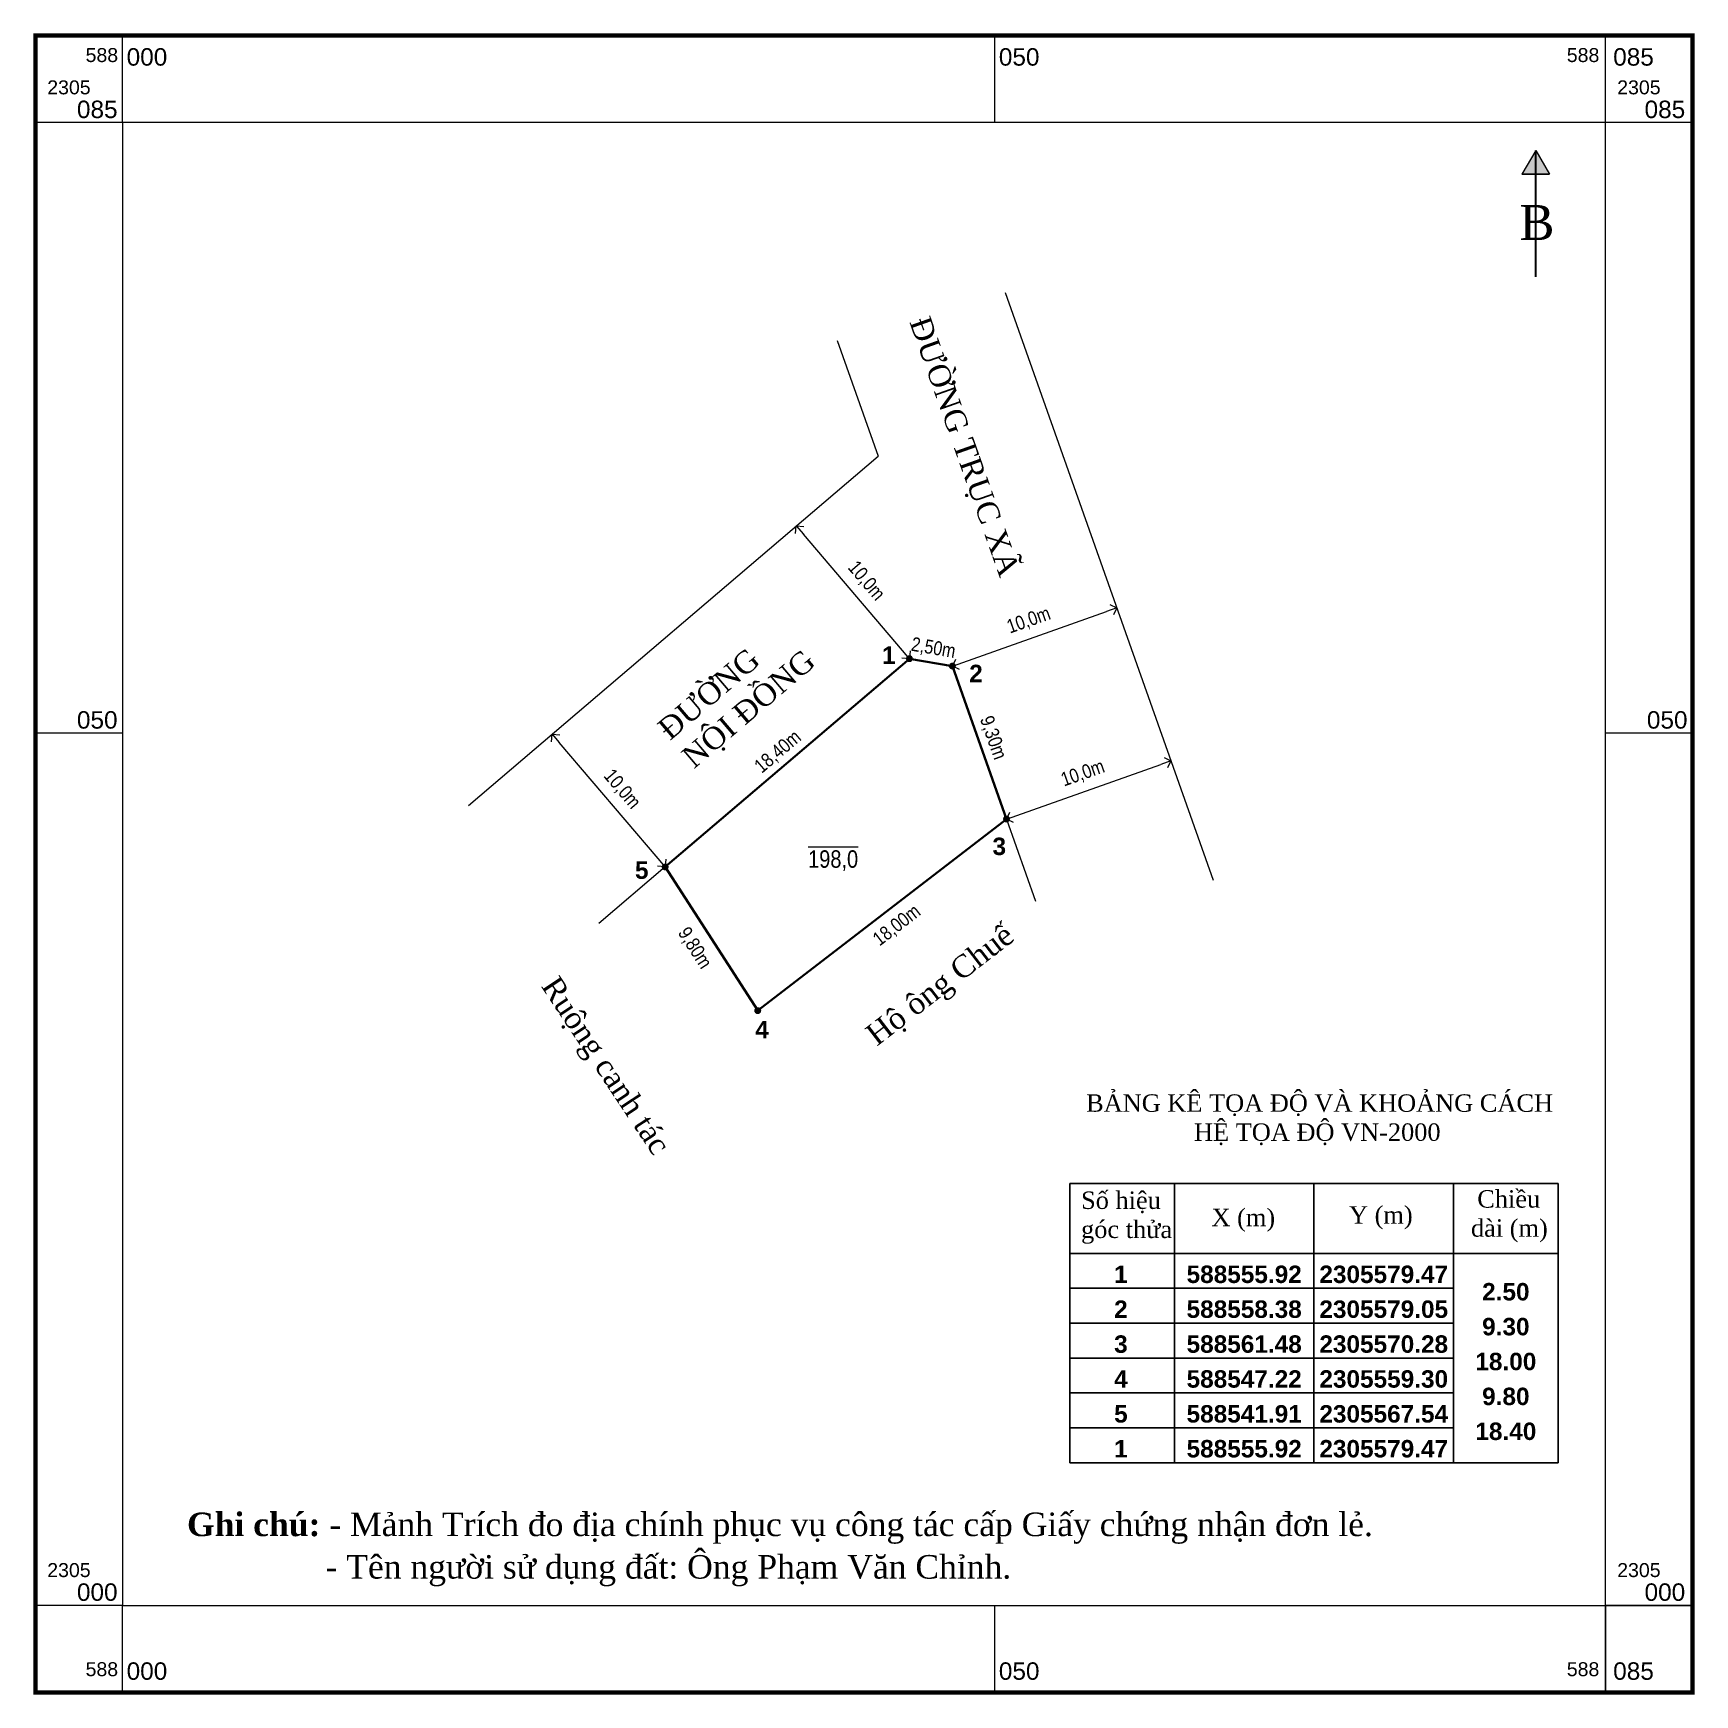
# Model space of a CAD drawing. Header units: metres. Extents: x 588506 to 588706, y 2305520 to 2305845.
# Drawn here: x 588505.7 to 588600.9, y 2305520.1 to 2305615.3 of the extents above.
import ezdxf
from ezdxf.enums import TextEntityAlignment as Align

# ---------------------------------------------------------------- set-up
doc = ezdxf.new("R2010")
doc.units = ezdxf.units.M
doc.header["$LTSCALE"] = 0.2
doc.header["$PDMODE"] = 3
doc.header["$PDSIZE"] = -3
doc.linetypes.add('HIDDEN', pattern=[9.525, 6.35, -3.175])
doc.layers.add('0 @ 0.5', color=7, linetype='Continuous')
doc.layers.add('Heaven2407', color=2, linetype='Continuous')
for name, color, linetype, lineweight in [('Thêm và ngõ', 8, 'Continuous', 13), ('Đậm', 7, 'Continuous', 35), ('Đỏ', 1, 'HIDDEN', 13)]:
    doc.layers.add(name, color=color, linetype=linetype, lineweight=lineweight)
doc.styles.add('Annotative', font='times.ttf', dxfattribs={"height": 2.5})
doc.styles.add('ARIALB', font='arialbd.ttf')
doc.styles.add('DIM', font='ARIALN.TTF', dxfattribs={"height": 1.6})
doc.styles.add('Land House', font='ARIALN.TTF', dxfattribs={"height": 2})
doc.styles.add('Point', font='arialbd.ttf', dxfattribs={"height": 2.5})
doc.styles.add('style1', font='times.ttf', dxfattribs={"height": 0.8})
doc.styles.add('Vntimecc', font='times.ttf')
doc.dimstyles.new('Kích thước cạnh', dxfattribs={"dimtxt": 1.6, "dimasz": 2.5, "dimexe": 1.25, "dimexo": 0.625, "dimtad": 1, "dimzin": 4, "dimtxsty": 'DIM', "dimcen": 2.5, "dimse1": 1, "dimse2": 1, "dimsd1": 1, "dimsd2": 1, "dimadec": 0, "dimazin": 0, "dimtfac": 1, "dimtmove": 0, "dimatfit": 3, "dimfxl": 1, "dimarcsym": 0})
doc.dimstyles.new('Kích thước ngõ', dxfattribs={"dimtxt": 1.6, "dimasz": 1.25, "dimexe": 1.25, "dimexo": 1, "dimgap": 1, "dimtad": 1, "dimtoh": 1, "dimdec": 1, "dimzin": 4, "dimtxsty": 'DIM', "dimblk": 'OPEN90', "dimcen": 0, "dimse1": 1, "dimse2": 1, "dimclrd": 3, "dimclre": 3, "dimclrt": 2, "dimadec": 0, "dimazin": 0, "dimtfac": 1, "dimtdec": 1, "dimtmove": 2, "dimatfit": 3, "dimldrblk": 'OPEN90', "dimfxl": 1, "dimlwd": 13, "dimlwe": 13, "dimarcsym": 1})

# ---------------------------------------------------------------- blocks, each defined once
blk = doc.blocks.new('Moc')
at = {"layer": 'Đỏ', "lineweight": 13}
h = blk.add_hatch(color=6, dxfattribs=at)
edge = h.paths.add_edge_path()
edge.add_arc((0, 0), 0.25, 0, 360)
blk = doc.blocks.new('_Open90')
at = {"color": 0, "linetype": 'ByBlock', "lineweight": -2}
for p, q in [((0, 0), (-1, 0)), ((-0.5, 0.5), (0, 0)), ((0, 0), (-0.5, -0.5))]:
    blk.add_line(p, q, dxfattribs=at)
blk = doc.blocks.new('*D11')
at = {"color": 3, "linetype": 'Continuous', "lineweight": 13, "transparency": 16777216}
blk.add_line((588558.969, 2305579.258), (588567.219, 2305582.175), dxfattribs=at)
at = {"layer": 'Defpoints', "color": 0, "transparency": 16777216}
for p in [(588567.808, 2305582.383), (588567.808, 2305582.383), (588558.38, 2305579.05)]:
    blk.add_point(p, dxfattribs=at)
at = {"color": 3, "lineweight": 13, "transparency": 16777216, "xscale": 0.625, "yscale": 0.625, "zscale": 0.625}
for p, rotation in [((588567.808, 2305582.383), 19.46987508337806), ((588558.38, 2305579.05), 199.469875083378)]:
    blk.add_blockref('_Open90', p, dxfattribs=dict(at, rotation=rotation))
at = {"color": 2, "transparency": 16777216, "insert": (588562.767, 2305581.641), "char_height": 0.8, "attachment_point": 5, "rotation": 19.46988, "style": 'DIM'}
blk.add_mtext('10,0m', dxfattribs=at)
blk = doc.blocks.new('*D12')
at = {"color": 3, "linetype": 'Continuous', "lineweight": 13, "transparency": 16777216}
blk.add_line((588562.069, 2305570.49), (588570.319, 2305573.407), dxfattribs=at)
at = {"layer": 'Defpoints', "color": 0, "transparency": 16777216}
for p in [(588570.908, 2305573.615), (588570.908, 2305573.615), (588561.48, 2305570.282)]:
    blk.add_point(p, dxfattribs=at)
at = {"color": 3, "lineweight": 13, "transparency": 16777216, "xscale": 0.625, "yscale": 0.625, "zscale": 0.625}
for p, rotation in [((588570.908, 2305573.615), 19.46987508360038), ((588561.48, 2305570.282), 199.4698750836004)]:
    blk.add_blockref('_Open90', p, dxfattribs=dict(at, rotation=rotation))
at = {"color": 2, "transparency": 16777216, "insert": (588565.867, 2305572.873), "char_height": 0.8, "attachment_point": 5, "rotation": 19.46988, "style": 'DIM'}
blk.add_mtext('10,0m', dxfattribs=at)
blk = doc.blocks.new('*D13')
at = {"color": 3, "linetype": 'Continuous', "lineweight": 13, "transparency": 16777216}
blk.add_line((588541.509, 2305568.012), (588535.832, 2305574.671), dxfattribs=at)
at = {"layer": 'Defpoints', "color": 0, "transparency": 16777216}
for p in [(588535.427, 2305575.147), (588535.427, 2305575.147), (588541.914, 2305567.537)]:
    blk.add_point(p, dxfattribs=at)
at = {"color": 3, "lineweight": 13, "transparency": 16777216, "xscale": 0.625, "yscale": 0.625, "zscale": 0.625}
for p, rotation in [((588535.427, 2305575.147), 130.4502066966891), ((588541.914, 2305567.537), 310.4502066966891)]:
    blk.add_blockref('_Open90', p, dxfattribs=dict(at, rotation=rotation))
at = {"color": 2, "transparency": 16777216, "insert": (588539.417, 2305571.978), "char_height": 0.8, "attachment_point": 5, "rotation": 310.45021, "style": 'DIM'}
blk.add_mtext('10,0m', dxfattribs=at)
blk = doc.blocks.new('*D14')
at = {"color": 3, "linetype": 'Continuous', "lineweight": 13, "transparency": 16777216}
blk.add_line((588555.511, 2305579.95), (588549.834, 2305586.609), dxfattribs=at)
at = {"layer": 'Defpoints', "color": 0, "transparency": 16777216}
for p in [(588549.428, 2305587.084), (588549.428, 2305587.084), (588555.916, 2305579.475)]:
    blk.add_point(p, dxfattribs=at)
at = {"color": 3, "lineweight": 13, "transparency": 16777216, "xscale": 0.625, "yscale": 0.625, "zscale": 0.625}
for p, rotation in [((588549.428, 2305587.084), 130.4502066932271), ((588555.916, 2305579.475), 310.4502066932271)]:
    blk.add_blockref('_Open90', p, dxfattribs=dict(at, rotation=rotation))
at = {"color": 2, "transparency": 16777216, "insert": (588553.419, 2305583.916), "char_height": 0.8, "attachment_point": 5, "rotation": 310.45021, "style": 'DIM'}
blk.add_mtext('10,0m', dxfattribs=at)
blk = doc.blocks.new('*D15')
at = {"layer": 'Defpoints', "color": 0, "transparency": 16777216}
for p in [(588555.916, 2305579.475), (588555.916, 2305579.475), (588541.914, 2305567.537)]:
    blk.add_point(p, dxfattribs=at)
at = {"color": 0, "transparency": 16777216, "insert": (588548.401, 2305574.109), "char_height": 0.8, "attachment_point": 5, "rotation": 40.45021, "style": 'DIM'}
blk.add_mtext('18,40m', dxfattribs=at)
blk = doc.blocks.new('*D16')
at = {"layer": 'Defpoints', "color": 0, "transparency": 16777216}
for p in [(588555.916, 2305579.475), (588558.38, 2305579.05), (588558.38, 2305579.05)]:
    blk.add_point(p, dxfattribs=at)
at = {"color": 0, "transparency": 16777216, "insert": (588557.283, 2305580.044), "char_height": 0.8, "attachment_point": 5, "rotation": 350.22301, "style": 'DIM'}
blk.add_mtext('2,50m', dxfattribs=at)
blk = doc.blocks.new('*D17')
at = {"layer": 'Defpoints', "color": 0, "transparency": 16777216}
for p in [(588558.38, 2305579.05), (588561.48, 2305570.282), (588561.48, 2305570.282)]:
    blk.add_point(p, dxfattribs=at)
at = {"color": 0, "transparency": 16777216, "insert": (588560.678, 2305574.93), "char_height": 0.8, "attachment_point": 5, "rotation": 289.46988, "style": 'DIM'}
blk.add_mtext('9,30m', dxfattribs=at)
blk = doc.blocks.new('*D18')
at = {"layer": 'Defpoints', "color": 0, "transparency": 16777216}
for p in [(588561.48, 2305570.282), (588547.22, 2305559.297), (588548.332, 2305557.854)]:
    blk.add_point(p, dxfattribs=at)
at = {"color": 0, "transparency": 16777216, "insert": (588555.215, 2305564.158), "char_height": 0.8, "attachment_point": 5, "rotation": 37.60769, "style": 'DIM'}
blk.add_mtext('18,00m', dxfattribs=at)
blk = doc.blocks.new('*D19')
at = {"layer": 'Defpoints', "color": 0, "transparency": 16777216}
for p in [(588541.914, 2305567.537), (588540.299, 2305566.496), (588547.22, 2305559.297)]:
    blk.add_point(p, dxfattribs=at)
at = {"color": 0, "transparency": 16777216, "insert": (588543.578, 2305562.868), "char_height": 0.8, "attachment_point": 5, "rotation": 302.77813, "style": 'DIM'}
blk.add_mtext('9,80m', dxfattribs=at)

msp = doc.modelspace()

# ---------------------------------------------------------------- hatches: boundary and pattern name
at = {"linetype": 'Continuous'}
h = msp.add_hatch(color=256, dxfattribs=at)
h.paths.add_polyline_path([(588591.817, 2305608.609), (588591.031, 2305607.254), (588591.817, 2305607.254)])
h.paths.add_polyline_path([(588591.817, 2305607.254), (588592.603, 2305607.254), (588591.817, 2305608.609)])

# ---------------------------------------------------------------- linework, layer by layer
at = {"color": 7, "lineweight": 13}
for p, q in [((588510.811, 2305610.204), (588510.811, 2305615.204)), ((588560.811, 2305610.204), (588560.811, 2305615.204)), ((588595.811, 2305610.204), (588595.811, 2305615.204)), ((588510.811, 2305610.204), (588505.811, 2305610.204)), ((588600.811, 2305610.204), (588595.811, 2305610.204)), ((588510.811, 2305575.204), (588505.811, 2305575.204)), ((588600.811, 2305575.204), (588595.811, 2305575.204)), ((588510.811, 2305525.204), (588505.811, 2305525.204)), ((588510.811, 2305520.204), (588510.811, 2305525.204)), ((588560.811, 2305520.204), (588560.811, 2305525.204)), ((588595.811, 2305520.204), (588595.811, 2305525.204)), ((588600.811, 2305525.204), (588595.811, 2305525.204))]:
    msp.add_line(p, q, dxfattribs=at)
at = {"color": 7, "linetype": 'ByBlock', "lineweight": 13}
for q in [(588591.031, 2305607.254), (588592.603, 2305607.254)]:
    msp.add_line((588591.817, 2305608.609), q, dxfattribs=at)
at = {"color": 7, "linetype": 'ByBlock', "lineweight": 30}
msp.add_line((588591.817, 2305601.363), (588591.817, 2305608.609), dxfattribs=at)
at = {"linetype": 'Continuous'}
msp.add_line((588591.031, 2305607.254), (588592.603, 2305607.254), dxfattribs=at)
for p, q in [((588565.105, 2305549.384), (588593.105, 2305549.384)), ((588565.105, 2305549.384), (588565.105, 2305533.384)), ((588571.105, 2305549.384), (588571.105, 2305533.384)), ((588579.105, 2305549.384), (588579.105, 2305533.384)), ((588587.105, 2305549.384), (588587.105, 2305533.384)), ((588593.105, 2305533.384), (588593.105, 2305549.384)), ((588565.105, 2305545.384), (588593.105, 2305545.384)), ((588565.105, 2305543.384), (588587.105, 2305543.384)), ((588565.105, 2305541.384), (588587.105, 2305541.384)), ((588565.105, 2305539.384), (588587.105, 2305539.384)), ((588565.105, 2305537.384), (588587.105, 2305537.384)), ((588565.105, 2305535.384), (588587.105, 2305535.384)), ((588565.105, 2305533.384), (588593.105, 2305533.384))]:
    msp.add_line(p, q)
at = {"linetype": 'Continuous', "lineweight": 13}
for q in [(588595.811, 2305520.204), (588595.811, 2305520.204), (588600.811, 2305525.204)]:
    msp.add_line((588595.811, 2305525.204), q, dxfattribs=at)
at = {"color": 7, "lineweight": 13, "const_width": 0.25}
msp.add_lwpolyline([(588505.811, 2305520.204), (588600.811, 2305520.204), (588600.811, 2305615.204), (588505.811, 2305615.204)], close=True, dxfattribs=at)
at = {"color": 7, "lineweight": 13}
msp.add_lwpolyline([(588510.811, 2305525.204), (588595.811, 2305525.204), (588595.811, 2305610.204), (588510.811, 2305610.204)], close=True, dxfattribs=at)
at = {"layer": 'Thêm và ngõ', "color": 8}
for p, q in [((588561.412, 2305600.475), (588573.323, 2305566.782)), ((588551.78, 2305597.718), (588554.124, 2305591.088)), ((588530.635, 2305571.062), (588554.124, 2305591.088))]:
    msp.add_line(p, q, dxfattribs=at)
at = {"layer": 'Thêm và ngõ'}
for p, q in [((588561.48, 2305570.282), (588563.146, 2305565.568)), ((588541.914, 2305567.537), (588538.11, 2305564.293))]:
    msp.add_line(p, q, dxfattribs=at)
at = {"layer": 'Đậm'}
msp.add_lwpolyline([(588541.914, 2305567.537), (588555.916, 2305579.475), (588558.38, 2305579.05), (588561.48, 2305570.282), (588547.22, 2305559.297), (588541.914, 2305567.537)], dxfattribs=at)

# ---------------------------------------------------------------- block references
at = {"color": 7, "linetype": 'Continuous', "lineweight": 0, "xscale": 0.8000000000000114, "yscale": 0.8000000000000114, "zscale": 0.8000000000000114}
for p in [(588555.916, 2305579.475), (588558.38, 2305579.05), (588561.48, 2305570.282), (588541.914, 2305567.537), (588547.22, 2305559.297)]:
    msp.add_blockref('Moc', p, dxfattribs=at)

# ---------------------------------------------------------------- texts
at = {"color": 7, "lineweight": 13, "style": 'Vntimecc'}
msp.add_text('B', height=2, dxfattribs=at).set_placement((588590.882, 2305603.48))
at = {"style": 'ARIALB'}
for s, p in [('1', (588568.039, 2305543.384)), ('588555.92', (588575.105, 2305543.384)), ('2305579.47', (588583.105, 2305543.384)), ('2.50', (588590.105, 2305542.384)), ('2', (588568.039, 2305541.384)), ('588558.38', (588575.105, 2305541.384)), ('2305579.05', (588583.105, 2305541.384)), ('9.30', (588590.105, 2305540.384)), ('3', (588568.039, 2305539.384)), ('588561.48', (588575.105, 2305539.384)), ('2305570.28', (588583.105, 2305539.384)), ('18.00', (588590.105, 2305538.384)), ('4', (588568.039, 2305537.384)), ('588547.22', (588575.105, 2305537.384)), ('2305559.30', (588583.105, 2305537.384)), ('9.80', (588590.105, 2305536.384)), ('5', (588568.039, 2305535.384)), ('588541.91', (588575.105, 2305535.384)), ('2305567.54', (588583.105, 2305535.384)), ('18.40', (588590.105, 2305534.384)), ('1', (588568.039, 2305533.384)), ('588555.92', (588575.105, 2305533.384)), ('2305579.47', (588583.105, 2305533.384))]:
    msp.add_text(s, height=1, dxfattribs=at).set_placement(p, align=Align.BOTTOM_CENTER)
at = {"color": 7, "linetype": 'Continuous', "lineweight": 13, "style": 'style1'}
for s, insert, char_height, attachment_point in [('\\A1;{\\f.VnArial|b0|i0|c0|p34;588}', (588509.62, 2305614.072), 0.8, 5), ('\\A1;{\\f.VnArial|b0|i0|c0|p34;000}', (588512.206, 2305613.964), 1, 5), ('\\A1;{\\f.VnArial|b0|i0|c0|p34;050}', (588562.206, 2305613.964), 1, 5), ('\\A1;{\\f.VnArial|b0|i0|c0|p34;588}', (588594.532, 2305614.072), 0.8, 5), ('\\A1;{\\f.VnArial|b0|i0|c0|p34;085}', (588597.425, 2305613.964), 1, 5), ('\\A1;{\\f.VnArial|b0|i0|c0|p34;2305}', (588507.733, 2305612.221), 0.8, 5), ('\\A1;{\\f.VnArial|b0|i0|c0|p34;2305}', (588597.733, 2305612.221), 0.8, 5), ('\\A1;{\\f.VnArial|b0|i0|c0|p34;085}', (588509.356, 2305610.958), 1, 5), ('\\A1;{\\f.VnArial|b0|i0|c0|p34;085}', (588599.223, 2305610.958), 1, 5), ('\\A1;{\\f.VnArial|b0|i0|c0|p34;050}', (588509.356, 2305575.958), 1, 5), ('\\A1;{\\f.VnArial|b0|i0|c0|p34;050}', (588599.356, 2305575.958), 1, 5), ('\\A1;{\\fTimes New Roman|b1|i0|c0|p18;Ghi chú:} - Mảnh Trích đo địa chính phục vụ công tác cấp Giấy chứng nhận đơn lẻ.', (588514.501, 2305530.525), 1.35, 1), ('\\A1;- Tên người sử dụng đất: Ông Phạm Văn Chỉnh.', (588522.442, 2305528.088), 1.35, 1), ('\\A1;{\\f.VnArial|b0|i0|c0|p34;2305}', (588507.733, 2305527.221), 0.8, 5), ('\\A1;{\\f.VnArial|b0|i0|c0|p34;2305}', (588597.733, 2305527.221), 0.8, 5), ('\\A1;{\\f.VnArial|b0|i0|c0|p34;000}', (588509.356, 2305525.958), 1, 5), ('\\A1;{\\f.VnArial|b0|i0|c0|p34;000}', (588599.223, 2305525.958), 1, 5), ('\\A1;{\\f.VnArial|b0|i0|c0|p34;588}', (588509.62, 2305521.54), 0.8, 5), ('\\A1;{\\f.VnArial|b0|i0|c0|p34;000}', (588512.206, 2305521.431), 1, 5), ('\\A1;{\\f.VnArial|b0|i0|c0|p34;050}', (588562.206, 2305521.431), 1, 5), ('\\A1;{\\f.VnArial|b0|i0|c0|p34;588}', (588594.532, 2305521.54), 0.8, 5), ('\\A1;{\\f.VnArial|b0|i0|c0|p34;085}', (588597.425, 2305521.431), 1, 5)]:
    msp.add_mtext(s, dxfattribs=dict(at, insert=insert, char_height=char_height, attachment_point=attachment_point))
at = {"layer": '0 @ 0.5', "style": 'Annotative'}
for s, rotation, p in [('ĐƯỜNG TRỤC XÃ', 289.46988, (588555.902, 2305598.79)), ('ĐƯỜNG', 40.45021, (588542.183, 2305574.745)), ('NỘI ĐỒNG', 40.45021, (588543.56, 2305573.13))]:
    msp.add_text(s, height=1.25, rotation=rotation, dxfattribs=at).set_placement(p)
at = {"layer": '0 @ 0.5', "lineweight": 5, "insert": (588550.107, 2305568.489), "char_height": 1, "attachment_point": 1, "style": 'Land House'}
msp.add_mtext_dynamic_manual_height_columns('{\\O198,0}', width=5.00453, gutter_width=5, heights=[0], dxfattribs=at)
at = {"layer": '0 @ 0.5', "char_height": 1.25, "attachment_point": 1, "style": 'Annotative'}
for s, width, heights, insert, rotation in [('Hộ ông Chuế', 20.5041, [0], (588553.282, 2305558.222), 37.60769), ('Ruộng canh tác', 12.68216, [2.668], (588535.812, 2305561.399), 303.53763)]:
    msp.add_mtext_dynamic_manual_height_columns(s, width=width, gutter_width=6.25, heights=heights, dxfattribs=dict(at, insert=insert, rotation=rotation))
at = {"layer": '0 @ 0.5', "char_height": 1, "attachment_point": 1, "style": 'Annotative'}
for s, width, heights, insert in [('\\pi0.89304;BẢNG KÊ TỌA ĐỘ VÀ KHOẢNG CÁCH\\P\\pi7.07797;HỆ TỌA ĐỘ VN-2000', 27.89855, [0], (588565.15, 2305554.5)), ('\\pi0.91374;Chiều \\P\\pi0.55181;dài (m)', 5.299, [4.115], (588587.554, 2305549.004)), ('Số hiệu góc thửa', 5.299, [4.115], (588565.755, 2305548.93)), ('X (m)', 5.299, [4.115], (588573.231, 2305547.942)), ('Y (m)', 5.299, [4.115], (588581.115, 2305548.086))]:
    msp.add_mtext_dynamic_manual_height_columns(s, width=width, gutter_width=6.25, heights=heights, dxfattribs=dict(at, insert=insert))
at = {"layer": 'Heaven2407', "style": 'Point'}
for s, p in [('1', (588554.346, 2305579.176)), ('2', (588559.342, 2305578.128)), ('3', (588560.678, 2305568.218)), ('5', (588540.182, 2305566.852)), ('4', (588547.077, 2305557.713))]:
    msp.add_text(s, height=1, dxfattribs=at).set_placement(p)

# ---------------------------------------------------------------- dimensions: what is measured, and where the dimension line sits
at = {"layer": '0 @ 0.5'}
for p1, p2, dimstyle, override, picture, middle in [((588555.916, 2305579.475), (588549.428, 2305587.084), 'Kích thước ngõ', {"dimscale": 0.5, "dimpost": 'm', "dimtix": 0, "dimtofl": 1, "dimtmove": 2, "dimatfit": 3}, '*D14', (588553.419, 2305583.916)), ((588558.38, 2305579.05), (588567.808, 2305582.383), 'Kích thước ngõ', {"dimscale": 0.5, "dimpost": 'm', "dimtix": 0, "dimtofl": 1, "dimtmove": 2, "dimatfit": 3}, '*D11', (588562.767, 2305581.641)), ((588541.914, 2305567.537), (588555.916, 2305579.475), 'Kích thước cạnh', {"dimscale": 0.5, "dimpost": 'm', "dimtix": 0, "dimtofl": 1, "dimtmove": 0, "dimatfit": 3}, '*D15', (588548.401, 2305574.109)), ((588558.38, 2305579.05), (588561.48, 2305570.282), 'Kích thước cạnh', {"dimscale": 0.5, "dimpost": 'm', "dimtix": 0, "dimtofl": 1, "dimtmove": 0, "dimatfit": 3}, '*D17', (588560.678, 2305574.93)), ((588541.914, 2305567.537), (588535.427, 2305575.147), 'Kích thước ngõ', {"dimscale": 0.5, "dimpost": 'm', "dimtix": 0, "dimtofl": 1, "dimtmove": 2, "dimatfit": 3}, '*D13', (588539.417, 2305571.978)), ((588561.48, 2305570.282), (588570.908, 2305573.615), 'Kích thước ngõ', {"dimscale": 0.5, "dimpost": 'm', "dimtix": 0, "dimtofl": 1, "dimtmove": 2, "dimatfit": 3}, '*D12', (588565.867, 2305572.873))]:
    dim = msp.add_aligned_dim(p1=p1, p2=p2, distance=0, dimstyle=dimstyle, override=override, dxfattribs=at)
    dim.commit()
    dim.dimension.update_dxf_attribs({"geometry": picture, "text_midpoint": middle})
for base, p1, p2, angle, picture, middle in [((588558.38, 2305579.05), (588555.916, 2305579.475), (588558.38, 2305579.05), 350.22301, '*D16', (588557.148, 2305579.262)), ((588548.332, 2305557.854), (588561.48, 2305570.282), (588547.22, 2305559.297), 217.60769, '*D18', (588555.699, 2305563.53)), ((588540.299, 2305566.496), (588547.22, 2305559.297), (588541.914, 2305567.537), 122.77813, '*D19', (588542.911, 2305562.439))]:
    dim = msp.add_linear_dim(base=base, p1=p1, p2=p2, angle=angle, dimstyle='Kích thước cạnh', override={"dimscale": 0.5, "dimpost": 'm', "dimtix": 0, "dimtofl": 1, "dimtmove": 0, "dimatfit": 3}, dxfattribs=at)
    dim.commit()
    dim.dimension.update_dxf_attribs({"geometry": picture, "text_midpoint": middle, "dimtype": 129})

doc.saveas('drawing.dxf')
